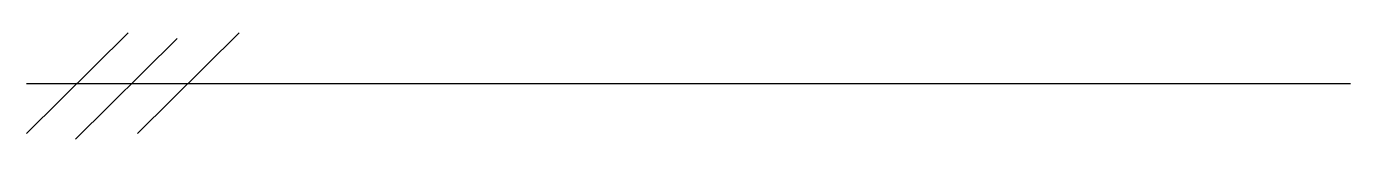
# Model space of a CAD drawing. Header units: metres. Extents: x -63065 to -60732, y -304560 to -304373.
import ezdxf

# ---------------------------------------------------------------- set-up
doc = ezdxf.new("R2010")
doc.units = ezdxf.units.M
doc.layers.add('STEEL', color=1, linetype='Continuous')
doc.layers.add('TEXT', color=3, linetype='Continuous')

msp = doc.modelspace()

# ---------------------------------------------------------------- linework, layer by layer
at = {"layer": 'STEEL'}
msp.add_lwpolyline([(-63064.88, -304462.42), (-60731.99, -304462.42)], dxfattribs=at)
at = {"layer": 'TEXT'}
for p, q in [((-63064.88, -304550.45), (-62885.94, -304373.01)), ((-62978.57, -304560.4), (-62799.63, -304382.96)), ((-62869.03, -304550.45), (-62690.08, -304373.01))]:
    msp.add_line(p, q, dxfattribs=at)

doc.saveas('drawing.dxf')
